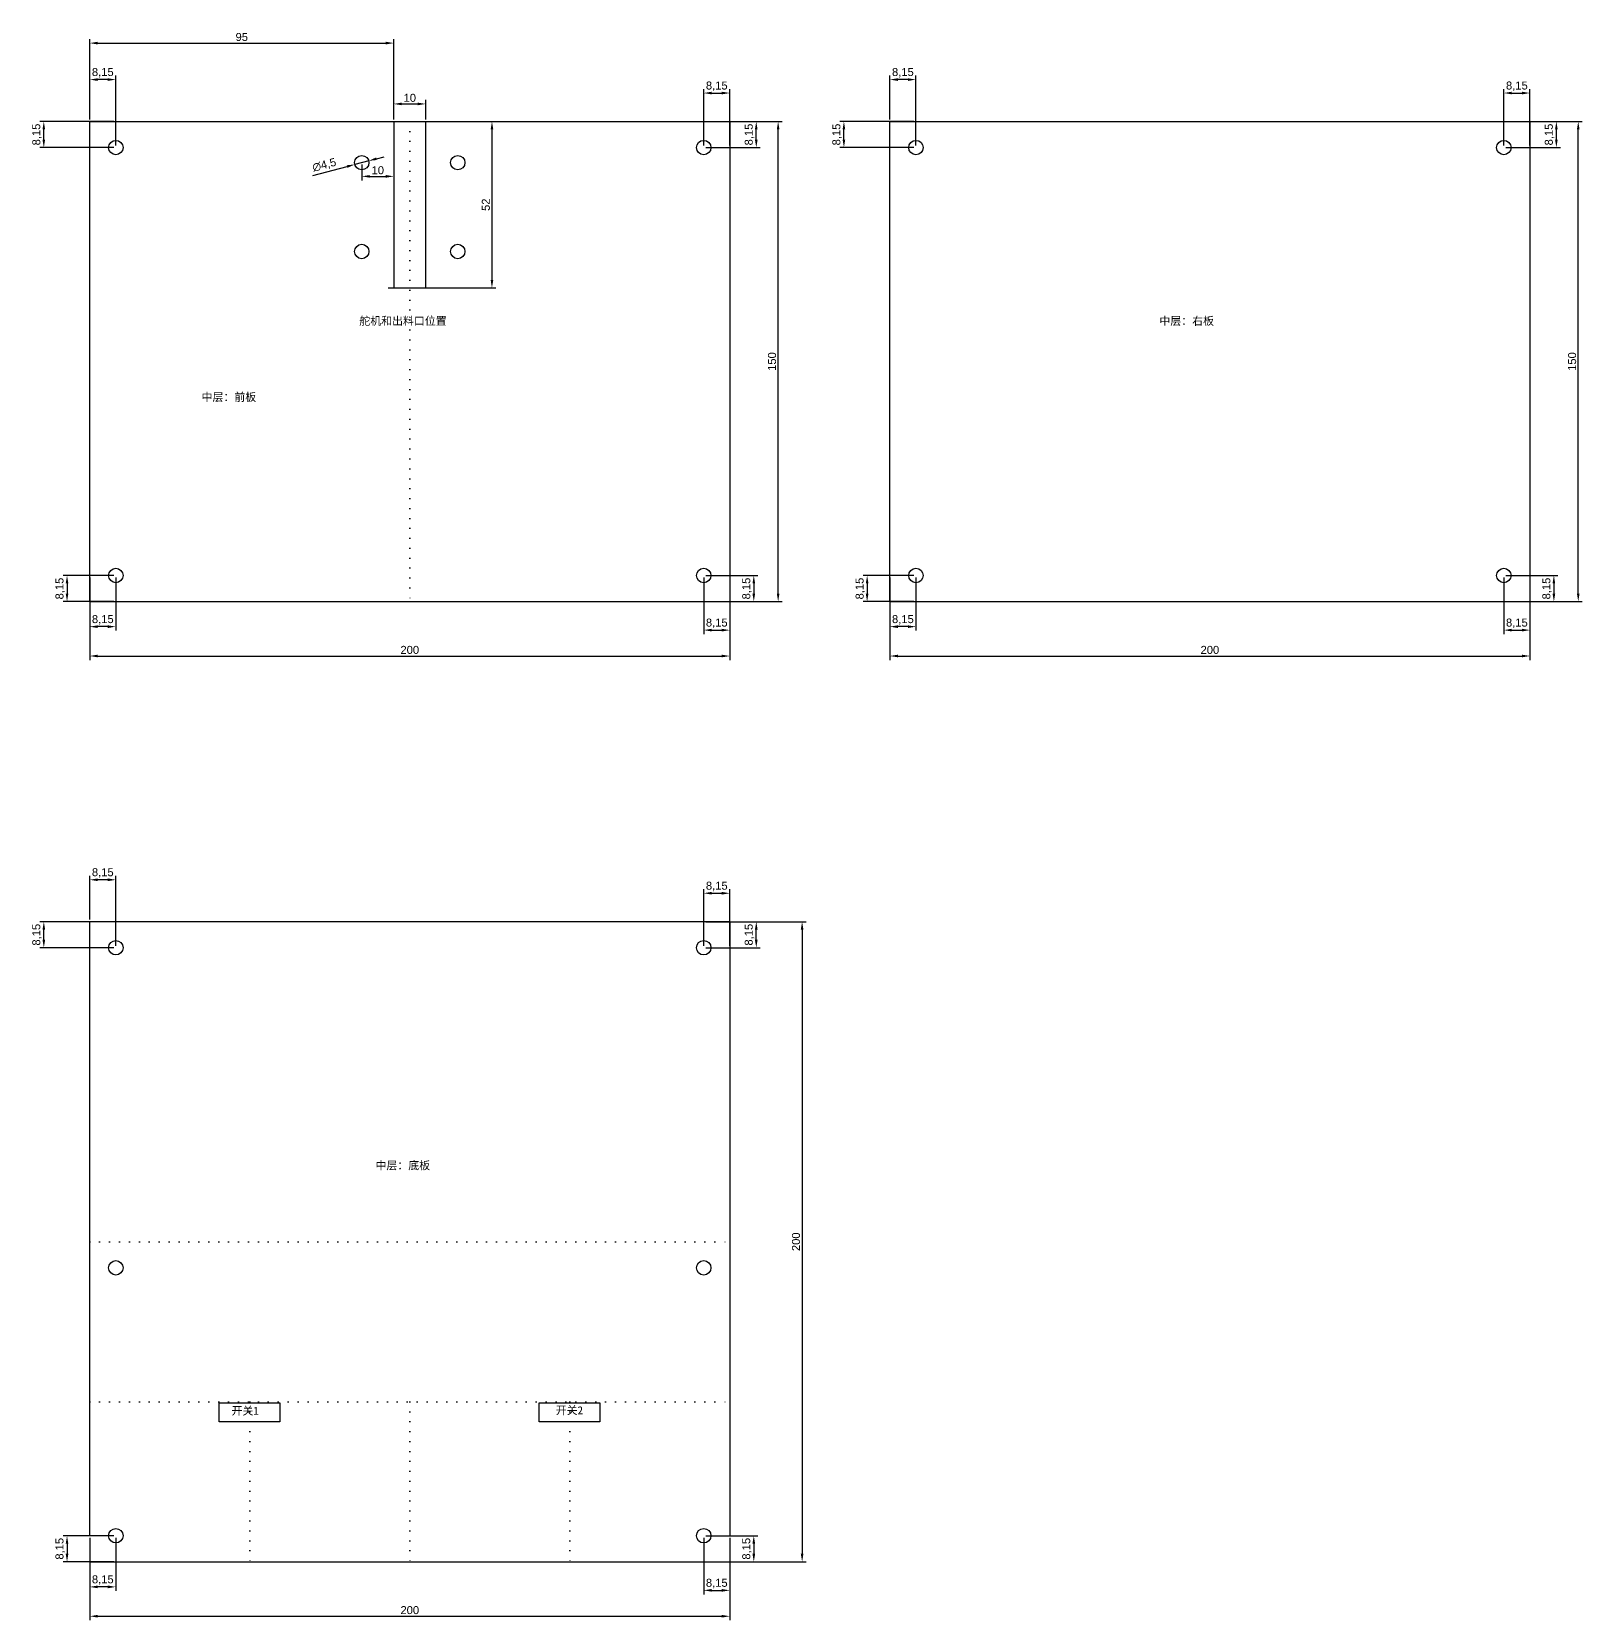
# Model space of a CAD drawing. Header units: millimetres. Extents: x 2838 to 7053, y 1147 to 1958.
# Drawn here: x 5053.5 to 5537.9, y 1147.1 to 1643.4 of the extents above; entities that cross this region are included whole.
import ezdxf

# ---------------------------------------------------------------- set-up
doc = ezdxf.new("R2010")
doc.units = ezdxf.units.MM
doc.header["$LTSCALE"] = 0.1
doc.linetypes.add('ACAD_ISO07W100', pattern=[3, 0, -3])
doc.styles.get("Standard").update_dxf_attribs({"font": 'arial.ttf'})
doc.dimstyles.new('ISO-25', dxfattribs={"dimtxt": 2.5, "dimasz": 2.5, "dimexe": 1.25, "dimexo": 0.625, "dimtad": 1, "dimtxsty": 'Standard', "dimcen": 2.5, "dimadec": 0, "dimazin": 0, "dimtfac": 1, "dimtmove": 0, "dimatfit": 3, "dimfxl": 0, "dimarcsym": 0})

# ---------------------------------------------------------------- blocks, each defined once
blk = doc.blocks.new('*D1502')
at = {"color": 0, "lineweight": -2, "transparency": 16777216}
for p, q in [((5071.6, 1615.95), (5071.6, 1629.66)), ((5077.24, 1628.41), (5074.1, 1628.41)), ((5079.74, 1607.8), (5079.74, 1629.66))]:
    blk.add_line(p, q, dxfattribs=at)
at = {"color": 0, "transparency": 16777216}
for points in [[(5074.1, 1628.83), (5074.1, 1627.99), (5071.6, 1628.41)], [(5077.24, 1628.83), (5077.24, 1627.99), (5079.74, 1628.41)]]:
    blk.add_solid(points, dxfattribs=at)
at = {"layer": 'Defpoints', "color": 0, "transparency": 16777216}
for p in [(5071.6, 1628.41), (5071.6, 1615.32), (5079.74, 1607.18)]:
    blk.add_point(p, dxfattribs=at)
at = {"color": 0, "transparency": 16777216, "insert": (5075.67, 1630.54), "char_height": 2.5, "attachment_point": 5}
blk.add_mtext('8,15', dxfattribs=at)
blk = doc.blocks.new('*D1503')
at = {"color": 0, "lineweight": -2, "transparency": 16777216}
for p, q in [((5079.12, 1615.32), (5056, 1615.32)), ((5057.25, 1609.68), (5057.25, 1612.82)), ((5079.12, 1607.18), (5056, 1607.18))]:
    blk.add_line(p, q, dxfattribs=at)
at = {"color": 0, "transparency": 16777216}
for points in [[(5056.83, 1612.82), (5057.66, 1612.82), (5057.25, 1615.32)], [(5056.83, 1609.68), (5057.66, 1609.68), (5057.25, 1607.18)]]:
    blk.add_solid(points, dxfattribs=at)
at = {"layer": 'Defpoints', "color": 0, "transparency": 16777216}
for p in [(5057.25, 1615.32), (5079.74, 1615.32), (5079.74, 1607.18)]:
    blk.add_point(p, dxfattribs=at)
at = {"color": 0, "transparency": 16777216, "insert": (5055.12, 1611.25), "char_height": 2.5, "attachment_point": 5, "rotation": 90}
blk.add_mtext('8,15', dxfattribs=at)
blk = doc.blocks.new('*D1504')
at = {"color": 0, "lineweight": -2, "ltscale": 10, "transparency": 16777216}
for p, q in [((5071.6, 1464.7), (5071.6, 1447.07)), ((5271.6, 1464.7), (5271.6, 1447.07)), ((5074.1, 1448.32), (5269.1, 1448.32))]:
    blk.add_line(p, q, dxfattribs=at)
at = {"color": 0, "ltscale": 10, "transparency": 16777216}
for points in [[(5074.1, 1448.74), (5074.1, 1447.91), (5071.6, 1448.32)], [(5269.1, 1448.74), (5269.1, 1447.91), (5271.6, 1448.32)]]:
    blk.add_solid(points, dxfattribs=at)
at = {"layer": 'Defpoints', "color": 0, "ltscale": 10, "transparency": 16777216}
for p in [(5071.6, 1465.32), (5271.6, 1465.32), (5271.6, 1448.32)]:
    blk.add_point(p, dxfattribs=at)
at = {"color": 0, "ltscale": 10, "transparency": 16777216, "insert": (5171.6, 1450.22), "char_height": 2.5, "attachment_point": 5}
blk.add_mtext('200', dxfattribs=at)
blk = doc.blocks.new('*D1505')
at = {"color": 0, "lineweight": -2, "ltscale": 10, "transparency": 16777216}
for p, q in [((5272.22, 1615.32), (5287.95, 1615.32)), ((5286.7, 1467.82), (5286.7, 1612.82)), ((5272.22, 1465.32), (5287.95, 1465.32))]:
    blk.add_line(p, q, dxfattribs=at)
at = {"color": 0, "ltscale": 10, "transparency": 16777216}
for points in [[(5286.28, 1612.82), (5287.11, 1612.82), (5286.7, 1615.32)], [(5286.28, 1467.82), (5287.11, 1467.82), (5286.7, 1465.32)]]:
    blk.add_solid(points, dxfattribs=at)
at = {"layer": 'Defpoints', "color": 0, "ltscale": 10, "transparency": 16777216}
for p in [(5271.6, 1615.32), (5286.7, 1615.32), (5271.6, 1465.32)]:
    blk.add_point(p, dxfattribs=at)
at = {"color": 0, "ltscale": 10, "transparency": 16777216, "insert": (5284.79, 1540.32), "char_height": 2.5, "attachment_point": 5, "rotation": 90}
blk.add_mtext('150', dxfattribs=at)
blk = doc.blocks.new('*D1506')
at = {"color": 0, "lineweight": -2, "ltscale": 10, "transparency": 16777216}
for p, q in [((5158.77, 1603.04), (5154.42, 1601.89)), ((5161.19, 1603.68), (5163.61, 1604.32)), ((5141.33, 1598.42), (5152.01, 1601.25))]:
    blk.add_line(p, q, dxfattribs=at)
at = {"color": 0, "ltscale": 10, "transparency": 16777216}
for points in [[(5161.08, 1604.08), (5161.3, 1603.28), (5158.77, 1603.04)], [(5151.9, 1601.65), (5152.11, 1600.84), (5154.42, 1601.89)]]:
    blk.add_solid(points, dxfattribs=at)
at = {"layer": 'Defpoints', "color": 0, "ltscale": 10, "transparency": 16777216}
for p in [(5158.77, 1603.04), (5154.42, 1601.89)]:
    blk.add_point(p, dxfattribs=at)
at = {"color": 0, "ltscale": 10, "transparency": 16777216, "insert": (5144.91, 1601.61), "char_height": 2.5, "attachment_point": 5, "rotation": 14.8371}
blk.add_mtext('∅4,5', dxfattribs=at)
blk = doc.blocks.new('*D1507')
at = {"color": 0, "lineweight": -2, "ltscale": 10, "transparency": 16777216}
for p, q in [((5263.44, 1607.8), (5263.44, 1625.46)), ((5265.94, 1624.21), (5269.1, 1624.21)), ((5271.6, 1607.8), (5271.6, 1625.46))]:
    blk.add_line(p, q, dxfattribs=at)
at = {"color": 0, "ltscale": 10, "transparency": 16777216}
for points in [[(5265.94, 1624.62), (5265.94, 1623.79), (5263.44, 1624.21)], [(5269.1, 1624.62), (5269.1, 1623.79), (5271.6, 1624.21)]]:
    blk.add_solid(points, dxfattribs=at)
at = {"layer": 'Defpoints', "color": 0, "ltscale": 10, "transparency": 16777216}
for p in [(5271.6, 1624.21), (5263.44, 1607.18), (5271.6, 1607.18)]:
    blk.add_point(p, dxfattribs=at)
at = {"color": 0, "ltscale": 10, "transparency": 16777216, "insert": (5267.52, 1626.33), "char_height": 2.5, "attachment_point": 5}
blk.add_mtext('8,15', dxfattribs=at)
blk = doc.blocks.new('*D1508')
at = {"color": 0, "lineweight": -2, "ltscale": 10, "transparency": 16777216}
for p, q in [((5264.07, 1615.32), (5281.11, 1615.32)), ((5279.86, 1609.68), (5279.86, 1612.82)), ((5264.07, 1607.18), (5281.11, 1607.18))]:
    blk.add_line(p, q, dxfattribs=at)
at = {"color": 0, "ltscale": 10, "transparency": 16777216}
for points in [[(5279.44, 1612.82), (5280.28, 1612.82), (5279.86, 1615.32)], [(5279.44, 1609.68), (5280.28, 1609.68), (5279.86, 1607.18)]]:
    blk.add_solid(points, dxfattribs=at)
at = {"layer": 'Defpoints', "color": 0, "ltscale": 10, "transparency": 16777216}
for p in [(5263.44, 1615.32), (5279.86, 1615.32), (5263.44, 1607.18)]:
    blk.add_point(p, dxfattribs=at)
at = {"color": 0, "ltscale": 10, "transparency": 16777216, "insert": (5277.73, 1611.25), "char_height": 2.5, "attachment_point": 5, "rotation": 90}
blk.add_mtext('8,15', dxfattribs=at)
blk = doc.blocks.new('*D1509')
at = {"color": 0, "lineweight": -2, "ltscale": 10, "transparency": 16777216}
for p, q in [((5071.6, 1472.85), (5071.6, 1456.24)), ((5079.74, 1472.85), (5079.74, 1456.24)), ((5077.24, 1457.49), (5074.1, 1457.49))]:
    blk.add_line(p, q, dxfattribs=at)
at = {"color": 0, "ltscale": 10, "transparency": 16777216}
for points in [[(5074.1, 1457.91), (5074.1, 1457.07), (5071.6, 1457.49)], [(5077.24, 1457.91), (5077.24, 1457.07), (5079.74, 1457.49)]]:
    blk.add_solid(points, dxfattribs=at)
at = {"layer": 'Defpoints', "color": 0, "ltscale": 10, "transparency": 16777216}
for p in [(5071.6, 1473.48), (5079.74, 1473.48), (5071.6, 1457.49)]:
    blk.add_point(p, dxfattribs=at)
at = {"color": 0, "ltscale": 10, "transparency": 16777216, "insert": (5075.67, 1459.62), "char_height": 2.5, "attachment_point": 5}
blk.add_mtext('8,15', dxfattribs=at)
blk = doc.blocks.new('*D1510')
at = {"color": 0, "lineweight": -2, "ltscale": 10, "transparency": 16777216}
for p, q in [((5079.12, 1473.48), (5063.25, 1473.48)), ((5064.5, 1470.98), (5064.5, 1467.82)), ((5079.12, 1465.32), (5063.25, 1465.32))]:
    blk.add_line(p, q, dxfattribs=at)
at = {"color": 0, "ltscale": 10, "transparency": 16777216}
for points in [[(5064.08, 1470.98), (5064.91, 1470.98), (5064.5, 1473.48)], [(5064.08, 1467.82), (5064.91, 1467.82), (5064.5, 1465.32)]]:
    blk.add_solid(points, dxfattribs=at)
at = {"layer": 'Defpoints', "color": 0, "ltscale": 10, "transparency": 16777216}
for p in [(5079.74, 1473.48), (5064.5, 1465.32), (5079.74, 1465.32)]:
    blk.add_point(p, dxfattribs=at)
at = {"color": 0, "ltscale": 10, "transparency": 16777216, "insert": (5062.37, 1469.4), "char_height": 2.5, "attachment_point": 5, "rotation": 90}
blk.add_mtext('8,15', dxfattribs=at)
blk = doc.blocks.new('*D1511')
at = {"color": 0, "lineweight": -2, "ltscale": 10, "transparency": 16777216}
for p, q in [((5264.07, 1473.48), (5280.34, 1473.48)), ((5279.09, 1470.98), (5279.09, 1467.82)), ((5264.07, 1465.32), (5280.34, 1465.32))]:
    blk.add_line(p, q, dxfattribs=at)
at = {"color": 0, "ltscale": 10, "transparency": 16777216}
for points in [[(5278.67, 1470.98), (5279.5, 1470.98), (5279.09, 1473.48)], [(5278.67, 1467.82), (5279.5, 1467.82), (5279.09, 1465.32)]]:
    blk.add_solid(points, dxfattribs=at)
at = {"layer": 'Defpoints', "color": 0, "ltscale": 10, "transparency": 16777216}
for p in [(5263.44, 1473.48), (5263.44, 1465.32), (5279.09, 1465.32)]:
    blk.add_point(p, dxfattribs=at)
at = {"color": 0, "ltscale": 10, "transparency": 16777216, "insert": (5276.96, 1469.4), "char_height": 2.5, "attachment_point": 5, "rotation": 90}
blk.add_mtext('8,15', dxfattribs=at)
blk = doc.blocks.new('*D1512')
at = {"color": 0, "lineweight": -2, "ltscale": 10, "transparency": 16777216}
for p, q in [((5263.44, 1472.85), (5263.44, 1455.16)), ((5271.6, 1472.85), (5271.6, 1455.16)), ((5265.94, 1456.41), (5269.1, 1456.41))]:
    blk.add_line(p, q, dxfattribs=at)
at = {"color": 0, "ltscale": 10, "transparency": 16777216}
for points in [[(5265.94, 1456.83), (5265.94, 1455.99), (5263.44, 1456.41)], [(5269.1, 1456.83), (5269.1, 1455.99), (5271.6, 1456.41)]]:
    blk.add_solid(points, dxfattribs=at)
at = {"layer": 'Defpoints', "color": 0, "ltscale": 10, "transparency": 16777216}
for p in [(5263.44, 1473.48), (5271.6, 1473.48), (5271.6, 1456.41)]:
    blk.add_point(p, dxfattribs=at)
at = {"color": 0, "ltscale": 10, "transparency": 16777216, "insert": (5267.52, 1458.54), "char_height": 2.5, "attachment_point": 5}
blk.add_mtext('8,15', dxfattribs=at)
blk = doc.blocks.new('*D1472')
at = {"color": 0, "lineweight": -2, "ltscale": 10, "transparency": 16777216}
for p, q in [((5164.86, 1615.32), (5198.52, 1615.32)), ((5197.27, 1612.82), (5197.27, 1565.82)), ((5164.86, 1563.32), (5198.52, 1563.32))]:
    blk.add_line(p, q, dxfattribs=at)
at = {"color": 0, "ltscale": 10, "transparency": 16777216}
for points in [[(5196.86, 1612.82), (5197.69, 1612.82), (5197.27, 1615.32)], [(5196.86, 1565.82), (5197.69, 1565.82), (5197.27, 1563.32)]]:
    blk.add_solid(points, dxfattribs=at)
at = {"layer": 'Defpoints', "color": 0, "ltscale": 10, "transparency": 16777216}
for p in [(5164.24, 1615.32), (5164.24, 1563.32), (5197.27, 1563.32)]:
    blk.add_point(p, dxfattribs=at)
at = {"color": 0, "ltscale": 10, "transparency": 16777216, "insert": (5195.37, 1589.32), "char_height": 2.5, "attachment_point": 5, "rotation": 90}
blk.add_mtext('52', dxfattribs=at)
blk = doc.blocks.new('*D1473')
at = {"color": 0, "lineweight": -2, "ltscale": 10, "transparency": 16777216}
for p, q in [((5156.6, 1601.84), (5156.6, 1596.93)), ((5159.1, 1598.18), (5164.1, 1598.18)), ((5166.6, 1601.84), (5166.6, 1596.93))]:
    blk.add_line(p, q, dxfattribs=at)
at = {"color": 0, "ltscale": 10, "transparency": 16777216}
for points in [[(5159.1, 1598.6), (5159.1, 1597.76), (5156.6, 1598.18)], [(5164.1, 1598.6), (5164.1, 1597.76), (5166.6, 1598.18)]]:
    blk.add_solid(points, dxfattribs=at)
at = {"layer": 'Defpoints', "color": 0, "ltscale": 10, "transparency": 16777216}
for p in [(5156.6, 1602.46), (5166.6, 1602.46), (5166.6, 1598.18)]:
    blk.add_point(p, dxfattribs=at)
at = {"color": 0, "ltscale": 10, "transparency": 16777216, "insert": (5161.6, 1600.08), "char_height": 2.5, "attachment_point": 5}
blk.add_mtext('10', dxfattribs=at)
blk = doc.blocks.new('*D1513')
at = {"color": 0, "lineweight": -2, "ltscale": 10, "transparency": 16777216}
for p, q in [((5166.6, 1615.95), (5166.6, 1622.05)), ((5169.1, 1620.8), (5174.1, 1620.8)), ((5176.6, 1615.95), (5176.6, 1622.05))]:
    blk.add_line(p, q, dxfattribs=at)
at = {"color": 0, "ltscale": 10, "transparency": 16777216}
for points in [[(5169.1, 1621.22), (5169.1, 1620.39), (5166.6, 1620.8)], [(5174.1, 1621.22), (5174.1, 1620.39), (5176.6, 1620.8)]]:
    blk.add_solid(points, dxfattribs=at)
at = {"layer": 'Defpoints', "color": 0, "ltscale": 10, "transparency": 16777216}
for p in [(5176.6, 1620.8), (5166.6, 1615.32), (5176.6, 1615.32)]:
    blk.add_point(p, dxfattribs=at)
at = {"color": 0, "ltscale": 10, "transparency": 16777216, "insert": (5171.6, 1622.7), "char_height": 2.5, "attachment_point": 5}
blk.add_mtext('10', dxfattribs=at)
blk = doc.blocks.new('*D1514')
at = {"color": 0, "lineweight": -2, "ltscale": 10, "transparency": 16777216}
for p, q in [((5071.6, 1615.95), (5071.6, 1641.06)), ((5074.1, 1639.81), (5164.1, 1639.81)), ((5166.6, 1615.95), (5166.6, 1641.06))]:
    blk.add_line(p, q, dxfattribs=at)
at = {"color": 0, "ltscale": 10, "transparency": 16777216}
for points in [[(5074.1, 1640.23), (5074.1, 1639.39), (5071.6, 1639.81)], [(5164.1, 1640.23), (5164.1, 1639.39), (5166.6, 1639.81)]]:
    blk.add_solid(points, dxfattribs=at)
at = {"layer": 'Defpoints', "color": 0, "ltscale": 10, "transparency": 16777216}
for p in [(5166.6, 1639.81), (5071.6, 1615.32), (5166.6, 1615.32)]:
    blk.add_point(p, dxfattribs=at)
at = {"color": 0, "ltscale": 10, "transparency": 16777216, "insert": (5119.1, 1641.71), "char_height": 2.5, "attachment_point": 5}
blk.add_mtext('95', dxfattribs=at)
blk = doc.blocks.new('*D1515')
at = {"color": 0, "lineweight": -2, "transparency": 16777216}
for p, q in [((5071.6, 1365.95), (5071.6, 1379.66)), ((5079.74, 1357.8), (5079.74, 1379.66)), ((5077.24, 1378.41), (5074.1, 1378.41))]:
    blk.add_line(p, q, dxfattribs=at)
at = {"color": 0, "transparency": 16777216}
for points in [[(5074.1, 1378.83), (5074.1, 1377.99), (5071.6, 1378.41)], [(5077.24, 1378.83), (5077.24, 1377.99), (5079.74, 1378.41)]]:
    blk.add_solid(points, dxfattribs=at)
at = {"layer": 'Defpoints', "color": 0, "transparency": 16777216}
for p in [(5071.6, 1378.41), (5071.6, 1365.32), (5079.74, 1357.18)]:
    blk.add_point(p, dxfattribs=at)
at = {"color": 0, "transparency": 16777216, "insert": (5075.67, 1380.54), "char_height": 2.5, "attachment_point": 5}
blk.add_mtext('8,15', dxfattribs=at)
blk = doc.blocks.new('*D1516')
at = {"color": 0, "lineweight": -2, "transparency": 16777216}
for p, q in [((5079.12, 1365.32), (5056, 1365.32)), ((5057.25, 1359.68), (5057.25, 1362.82)), ((5079.12, 1357.18), (5056, 1357.18))]:
    blk.add_line(p, q, dxfattribs=at)
at = {"color": 0, "transparency": 16777216}
for points in [[(5056.83, 1362.82), (5057.66, 1362.82), (5057.25, 1365.32)], [(5056.83, 1359.68), (5057.66, 1359.68), (5057.25, 1357.18)]]:
    blk.add_solid(points, dxfattribs=at)
at = {"layer": 'Defpoints', "color": 0, "transparency": 16777216}
for p in [(5057.25, 1365.32), (5079.74, 1365.32), (5079.74, 1357.18)]:
    blk.add_point(p, dxfattribs=at)
at = {"color": 0, "transparency": 16777216, "insert": (5055.12, 1361.25), "char_height": 2.5, "attachment_point": 5, "rotation": 90}
blk.add_mtext('8,15', dxfattribs=at)
blk = doc.blocks.new('*D1474')
at = {"color": 0, "lineweight": -2, "ltscale": 10, "transparency": 16777216}
for p, q in [((5263.44, 1357.8), (5263.44, 1375.46)), ((5271.6, 1357.8), (5271.6, 1375.46)), ((5265.94, 1374.21), (5269.1, 1374.21))]:
    blk.add_line(p, q, dxfattribs=at)
at = {"color": 0, "ltscale": 10, "transparency": 16777216}
for points in [[(5265.94, 1374.62), (5265.94, 1373.79), (5263.44, 1374.21)], [(5269.1, 1374.62), (5269.1, 1373.79), (5271.6, 1374.21)]]:
    blk.add_solid(points, dxfattribs=at)
at = {"layer": 'Defpoints', "color": 0, "ltscale": 10, "transparency": 16777216}
for p in [(5271.6, 1374.21), (5263.44, 1357.18), (5271.6, 1357.18)]:
    blk.add_point(p, dxfattribs=at)
at = {"color": 0, "ltscale": 10, "transparency": 16777216, "insert": (5267.52, 1376.33), "char_height": 2.5, "attachment_point": 5}
blk.add_mtext('8,15', dxfattribs=at)
blk = doc.blocks.new('*D1475')
at = {"color": 0, "lineweight": -2, "ltscale": 10, "transparency": 16777216}
for p, q in [((5264.07, 1365.32), (5281.11, 1365.32)), ((5279.86, 1359.68), (5279.86, 1362.82)), ((5264.07, 1357.18), (5281.11, 1357.18))]:
    blk.add_line(p, q, dxfattribs=at)
at = {"color": 0, "ltscale": 10, "transparency": 16777216}
for points in [[(5279.44, 1362.82), (5280.28, 1362.82), (5279.86, 1365.32)], [(5279.44, 1359.68), (5280.28, 1359.68), (5279.86, 1357.18)]]:
    blk.add_solid(points, dxfattribs=at)
at = {"layer": 'Defpoints', "color": 0, "ltscale": 10, "transparency": 16777216}
for p in [(5263.44, 1365.32), (5279.86, 1365.32), (5263.44, 1357.18)]:
    blk.add_point(p, dxfattribs=at)
at = {"color": 0, "ltscale": 10, "transparency": 16777216, "insert": (5277.73, 1361.25), "char_height": 2.5, "attachment_point": 5, "rotation": 90}
blk.add_mtext('8,15', dxfattribs=at)
blk = doc.blocks.new('*D1476')
at = {"color": 0, "lineweight": -2, "transparency": 16777216}
for p, q in [((5321.6, 1615.95), (5321.6, 1629.66)), ((5327.24, 1628.41), (5324.1, 1628.41)), ((5329.74, 1607.8), (5329.74, 1629.66))]:
    blk.add_line(p, q, dxfattribs=at)
at = {"color": 0, "transparency": 16777216}
for points in [[(5324.1, 1628.83), (5324.1, 1627.99), (5321.6, 1628.41)], [(5327.24, 1628.83), (5327.24, 1627.99), (5329.74, 1628.41)]]:
    blk.add_solid(points, dxfattribs=at)
at = {"layer": 'Defpoints', "color": 0, "transparency": 16777216}
for p in [(5321.6, 1628.41), (5321.6, 1615.32), (5329.74, 1607.18)]:
    blk.add_point(p, dxfattribs=at)
at = {"color": 0, "transparency": 16777216, "insert": (5325.67, 1630.54), "char_height": 2.5, "attachment_point": 5}
blk.add_mtext('8,15', dxfattribs=at)
blk = doc.blocks.new('*D1477')
at = {"color": 0, "lineweight": -2, "transparency": 16777216}
for p, q in [((5329.12, 1615.32), (5306, 1615.32)), ((5307.25, 1609.68), (5307.25, 1612.82)), ((5329.12, 1607.18), (5306, 1607.18))]:
    blk.add_line(p, q, dxfattribs=at)
at = {"color": 0, "transparency": 16777216}
for points in [[(5306.83, 1612.82), (5307.66, 1612.82), (5307.25, 1615.32)], [(5306.83, 1609.68), (5307.66, 1609.68), (5307.25, 1607.18)]]:
    blk.add_solid(points, dxfattribs=at)
at = {"layer": 'Defpoints', "color": 0, "transparency": 16777216}
for p in [(5307.25, 1615.32), (5329.74, 1615.32), (5329.74, 1607.18)]:
    blk.add_point(p, dxfattribs=at)
at = {"color": 0, "transparency": 16777216, "insert": (5305.12, 1611.25), "char_height": 2.5, "attachment_point": 5, "rotation": 90}
blk.add_mtext('8,15', dxfattribs=at)
blk = doc.blocks.new('*D1478')
at = {"color": 0, "lineweight": -2, "ltscale": 10, "transparency": 16777216}
for p, q in [((5321.6, 1464.7), (5321.6, 1447.07)), ((5521.6, 1464.7), (5521.6, 1447.07)), ((5324.1, 1448.32), (5519.1, 1448.32))]:
    blk.add_line(p, q, dxfattribs=at)
at = {"color": 0, "ltscale": 10, "transparency": 16777216}
for points in [[(5324.1, 1448.74), (5324.1, 1447.91), (5321.6, 1448.32)], [(5519.1, 1448.74), (5519.1, 1447.91), (5521.6, 1448.32)]]:
    blk.add_solid(points, dxfattribs=at)
at = {"layer": 'Defpoints', "color": 0, "ltscale": 10, "transparency": 16777216}
for p in [(5321.6, 1465.32), (5521.6, 1465.32), (5521.6, 1448.32)]:
    blk.add_point(p, dxfattribs=at)
at = {"color": 0, "ltscale": 10, "transparency": 16777216, "insert": (5421.6, 1450.22), "char_height": 2.5, "attachment_point": 5}
blk.add_mtext('200', dxfattribs=at)
blk = doc.blocks.new('*D1479')
at = {"color": 0, "lineweight": -2, "ltscale": 10, "transparency": 16777216}
for p, q in [((5522.22, 1615.32), (5537.95, 1615.32)), ((5536.7, 1467.82), (5536.7, 1612.82)), ((5522.22, 1465.32), (5537.95, 1465.32))]:
    blk.add_line(p, q, dxfattribs=at)
at = {"color": 0, "ltscale": 10, "transparency": 16777216}
for points in [[(5536.28, 1612.82), (5537.11, 1612.82), (5536.7, 1615.32)], [(5536.28, 1467.82), (5537.11, 1467.82), (5536.7, 1465.32)]]:
    blk.add_solid(points, dxfattribs=at)
at = {"layer": 'Defpoints', "color": 0, "ltscale": 10, "transparency": 16777216}
for p in [(5521.6, 1615.32), (5536.7, 1615.32), (5521.6, 1465.32)]:
    blk.add_point(p, dxfattribs=at)
at = {"color": 0, "ltscale": 10, "transparency": 16777216, "insert": (5534.79, 1540.32), "char_height": 2.5, "attachment_point": 5, "rotation": 90}
blk.add_mtext('150', dxfattribs=at)
blk = doc.blocks.new('*D1480')
at = {"color": 0, "lineweight": -2, "ltscale": 10, "transparency": 16777216}
for p, q in [((5513.44, 1607.8), (5513.44, 1625.46)), ((5515.94, 1624.21), (5519.1, 1624.21)), ((5521.6, 1607.8), (5521.6, 1625.46))]:
    blk.add_line(p, q, dxfattribs=at)
at = {"color": 0, "ltscale": 10, "transparency": 16777216}
for points in [[(5515.94, 1624.62), (5515.94, 1623.79), (5513.44, 1624.21)], [(5519.1, 1624.62), (5519.1, 1623.79), (5521.6, 1624.21)]]:
    blk.add_solid(points, dxfattribs=at)
at = {"layer": 'Defpoints', "color": 0, "ltscale": 10, "transparency": 16777216}
for p in [(5521.6, 1624.21), (5513.44, 1607.18), (5521.6, 1607.18)]:
    blk.add_point(p, dxfattribs=at)
at = {"color": 0, "ltscale": 10, "transparency": 16777216, "insert": (5517.52, 1626.33), "char_height": 2.5, "attachment_point": 5}
blk.add_mtext('8,15', dxfattribs=at)
blk = doc.blocks.new('*D1481')
at = {"color": 0, "lineweight": -2, "ltscale": 10, "transparency": 16777216}
for p, q in [((5514.07, 1615.32), (5531.11, 1615.32)), ((5529.86, 1609.68), (5529.86, 1612.82)), ((5514.07, 1607.18), (5531.11, 1607.18))]:
    blk.add_line(p, q, dxfattribs=at)
at = {"color": 0, "ltscale": 10, "transparency": 16777216}
for points in [[(5529.44, 1612.82), (5530.28, 1612.82), (5529.86, 1615.32)], [(5529.44, 1609.68), (5530.28, 1609.68), (5529.86, 1607.18)]]:
    blk.add_solid(points, dxfattribs=at)
at = {"layer": 'Defpoints', "color": 0, "ltscale": 10, "transparency": 16777216}
for p in [(5513.44, 1615.32), (5529.86, 1615.32), (5513.44, 1607.18)]:
    blk.add_point(p, dxfattribs=at)
at = {"color": 0, "ltscale": 10, "transparency": 16777216, "insert": (5527.73, 1611.25), "char_height": 2.5, "attachment_point": 5, "rotation": 90}
blk.add_mtext('8,15', dxfattribs=at)
blk = doc.blocks.new('*D1482')
at = {"color": 0, "lineweight": -2, "ltscale": 10, "transparency": 16777216}
for p, q in [((5321.6, 1472.85), (5321.6, 1456.24)), ((5329.74, 1472.85), (5329.74, 1456.24)), ((5327.24, 1457.49), (5324.1, 1457.49))]:
    blk.add_line(p, q, dxfattribs=at)
at = {"color": 0, "ltscale": 10, "transparency": 16777216}
for points in [[(5324.1, 1457.91), (5324.1, 1457.07), (5321.6, 1457.49)], [(5327.24, 1457.91), (5327.24, 1457.07), (5329.74, 1457.49)]]:
    blk.add_solid(points, dxfattribs=at)
at = {"layer": 'Defpoints', "color": 0, "ltscale": 10, "transparency": 16777216}
for p in [(5321.6, 1473.48), (5329.74, 1473.48), (5321.6, 1457.49)]:
    blk.add_point(p, dxfattribs=at)
at = {"color": 0, "ltscale": 10, "transparency": 16777216, "insert": (5325.67, 1459.62), "char_height": 2.5, "attachment_point": 5}
blk.add_mtext('8,15', dxfattribs=at)
blk = doc.blocks.new('*D1483')
at = {"color": 0, "lineweight": -2, "ltscale": 10, "transparency": 16777216}
for p, q in [((5329.12, 1473.48), (5313.25, 1473.48)), ((5314.5, 1470.98), (5314.5, 1467.82)), ((5329.12, 1465.32), (5313.25, 1465.32))]:
    blk.add_line(p, q, dxfattribs=at)
at = {"color": 0, "ltscale": 10, "transparency": 16777216}
for points in [[(5314.08, 1470.98), (5314.91, 1470.98), (5314.5, 1473.48)], [(5314.08, 1467.82), (5314.91, 1467.82), (5314.5, 1465.32)]]:
    blk.add_solid(points, dxfattribs=at)
at = {"layer": 'Defpoints', "color": 0, "ltscale": 10, "transparency": 16777216}
for p in [(5329.74, 1473.48), (5314.5, 1465.32), (5329.74, 1465.32)]:
    blk.add_point(p, dxfattribs=at)
at = {"color": 0, "ltscale": 10, "transparency": 16777216, "insert": (5312.37, 1469.4), "char_height": 2.5, "attachment_point": 5, "rotation": 90}
blk.add_mtext('8,15', dxfattribs=at)
blk = doc.blocks.new('*D1484')
at = {"color": 0, "lineweight": -2, "ltscale": 10, "transparency": 16777216}
for p, q in [((5514.07, 1473.48), (5530.34, 1473.48)), ((5529.09, 1470.98), (5529.09, 1467.82)), ((5514.07, 1465.32), (5530.34, 1465.32))]:
    blk.add_line(p, q, dxfattribs=at)
at = {"color": 0, "ltscale": 10, "transparency": 16777216}
for points in [[(5528.67, 1470.98), (5529.5, 1470.98), (5529.09, 1473.48)], [(5528.67, 1467.82), (5529.5, 1467.82), (5529.09, 1465.32)]]:
    blk.add_solid(points, dxfattribs=at)
at = {"layer": 'Defpoints', "color": 0, "ltscale": 10, "transparency": 16777216}
for p in [(5513.44, 1473.48), (5513.44, 1465.32), (5529.09, 1465.32)]:
    blk.add_point(p, dxfattribs=at)
at = {"color": 0, "ltscale": 10, "transparency": 16777216, "insert": (5526.96, 1469.4), "char_height": 2.5, "attachment_point": 5, "rotation": 90}
blk.add_mtext('8,15', dxfattribs=at)
blk = doc.blocks.new('*D1485')
at = {"color": 0, "lineweight": -2, "ltscale": 10, "transparency": 16777216}
for p, q in [((5513.44, 1472.85), (5513.44, 1455.16)), ((5521.6, 1472.85), (5521.6, 1455.16)), ((5515.94, 1456.41), (5519.1, 1456.41))]:
    blk.add_line(p, q, dxfattribs=at)
at = {"color": 0, "ltscale": 10, "transparency": 16777216}
for points in [[(5515.94, 1456.83), (5515.94, 1455.99), (5513.44, 1456.41)], [(5519.1, 1456.83), (5519.1, 1455.99), (5521.6, 1456.41)]]:
    blk.add_solid(points, dxfattribs=at)
at = {"layer": 'Defpoints', "color": 0, "ltscale": 10, "transparency": 16777216}
for p in [(5513.44, 1473.48), (5521.6, 1473.48), (5521.6, 1456.41)]:
    blk.add_point(p, dxfattribs=at)
at = {"color": 0, "ltscale": 10, "transparency": 16777216, "insert": (5517.52, 1458.54), "char_height": 2.5, "attachment_point": 5}
blk.add_mtext('8,15', dxfattribs=at)
blk = doc.blocks.new('*D1525')
at = {"color": 0, "lineweight": -2, "ltscale": 10, "transparency": 16777216}
for p, q in [((5071.6, 1164.7), (5071.6, 1147.07)), ((5271.6, 1164.7), (5271.6, 1147.07)), ((5074.1, 1148.32), (5269.1, 1148.32))]:
    blk.add_line(p, q, dxfattribs=at)
at = {"color": 0, "ltscale": 10, "transparency": 16777216}
for points in [[(5074.1, 1148.74), (5074.1, 1147.91), (5071.6, 1148.32)], [(5269.1, 1148.74), (5269.1, 1147.91), (5271.6, 1148.32)]]:
    blk.add_solid(points, dxfattribs=at)
at = {"layer": 'Defpoints', "color": 0, "ltscale": 10, "transparency": 16777216}
for p in [(5071.6, 1165.32), (5271.6, 1165.32), (5271.6, 1148.32)]:
    blk.add_point(p, dxfattribs=at)
at = {"color": 0, "ltscale": 10, "transparency": 16777216, "insert": (5171.6, 1150.22), "char_height": 2.5, "attachment_point": 5}
blk.add_mtext('200', dxfattribs=at)
blk = doc.blocks.new('*D1526')
at = {"color": 0, "lineweight": -2, "ltscale": 10, "transparency": 16777216}
for p, q in [((5071.6, 1172.85), (5071.6, 1156.24)), ((5079.74, 1172.85), (5079.74, 1156.24)), ((5077.24, 1157.49), (5074.1, 1157.49))]:
    blk.add_line(p, q, dxfattribs=at)
at = {"color": 0, "ltscale": 10, "transparency": 16777216}
for points in [[(5074.1, 1157.91), (5074.1, 1157.07), (5071.6, 1157.49)], [(5077.24, 1157.91), (5077.24, 1157.07), (5079.74, 1157.49)]]:
    blk.add_solid(points, dxfattribs=at)
at = {"layer": 'Defpoints', "color": 0, "ltscale": 10, "transparency": 16777216}
for p in [(5071.6, 1173.48), (5079.74, 1173.48), (5071.6, 1157.49)]:
    blk.add_point(p, dxfattribs=at)
at = {"color": 0, "ltscale": 10, "transparency": 16777216, "insert": (5075.67, 1159.62), "char_height": 2.5, "attachment_point": 5}
blk.add_mtext('8,15', dxfattribs=at)
blk = doc.blocks.new('*D1527')
at = {"color": 0, "lineweight": -2, "ltscale": 10, "transparency": 16777216}
for p, q in [((5079.12, 1173.48), (5063.25, 1173.48)), ((5064.5, 1170.98), (5064.5, 1167.82)), ((5079.12, 1165.32), (5063.25, 1165.32))]:
    blk.add_line(p, q, dxfattribs=at)
at = {"color": 0, "ltscale": 10, "transparency": 16777216}
for points in [[(5064.08, 1170.98), (5064.91, 1170.98), (5064.5, 1173.48)], [(5064.08, 1167.82), (5064.91, 1167.82), (5064.5, 1165.32)]]:
    blk.add_solid(points, dxfattribs=at)
at = {"layer": 'Defpoints', "color": 0, "ltscale": 10, "transparency": 16777216}
for p in [(5079.74, 1173.48), (5064.5, 1165.32), (5079.74, 1165.32)]:
    blk.add_point(p, dxfattribs=at)
at = {"color": 0, "ltscale": 10, "transparency": 16777216, "insert": (5062.37, 1169.4), "char_height": 2.5, "attachment_point": 5, "rotation": 90}
blk.add_mtext('8,15', dxfattribs=at)
blk = doc.blocks.new('*D1528')
at = {"color": 0, "lineweight": -2, "ltscale": 10, "transparency": 16777216}
for p, q in [((5264.07, 1173.48), (5280.34, 1173.48)), ((5279.09, 1170.98), (5279.09, 1167.82)), ((5264.07, 1165.32), (5280.34, 1165.32))]:
    blk.add_line(p, q, dxfattribs=at)
at = {"color": 0, "ltscale": 10, "transparency": 16777216}
for points in [[(5278.67, 1170.98), (5279.5, 1170.98), (5279.09, 1173.48)], [(5278.67, 1167.82), (5279.5, 1167.82), (5279.09, 1165.32)]]:
    blk.add_solid(points, dxfattribs=at)
at = {"layer": 'Defpoints', "color": 0, "ltscale": 10, "transparency": 16777216}
for p in [(5263.44, 1173.48), (5263.44, 1165.32), (5279.09, 1165.32)]:
    blk.add_point(p, dxfattribs=at)
at = {"color": 0, "ltscale": 10, "transparency": 16777216, "insert": (5276.96, 1169.4), "char_height": 2.5, "attachment_point": 5, "rotation": 90}
blk.add_mtext('8,15', dxfattribs=at)
blk = doc.blocks.new('*D1529')
at = {"color": 0, "lineweight": -2, "ltscale": 10, "transparency": 16777216}
for p, q in [((5263.44, 1172.85), (5263.44, 1155.16)), ((5271.6, 1172.85), (5271.6, 1155.16)), ((5265.94, 1156.41), (5269.1, 1156.41))]:
    blk.add_line(p, q, dxfattribs=at)
at = {"color": 0, "ltscale": 10, "transparency": 16777216}
for points in [[(5265.94, 1156.83), (5265.94, 1155.99), (5263.44, 1156.41)], [(5269.1, 1156.83), (5269.1, 1155.99), (5271.6, 1156.41)]]:
    blk.add_solid(points, dxfattribs=at)
at = {"layer": 'Defpoints', "color": 0, "ltscale": 10, "transparency": 16777216}
for p in [(5263.44, 1173.48), (5271.6, 1173.48), (5271.6, 1156.41)]:
    blk.add_point(p, dxfattribs=at)
at = {"color": 0, "ltscale": 10, "transparency": 16777216, "insert": (5267.52, 1158.54), "char_height": 2.5, "attachment_point": 5}
blk.add_mtext('8,15', dxfattribs=at)
blk = doc.blocks.new('*D1530')
at = {"color": 0, "lineweight": -2, "ltscale": 10, "transparency": 16777216}
for p, q in [((5272.22, 1365.32), (5295.44, 1365.32)), ((5294.19, 1362.82), (5294.19, 1167.82)), ((5272.22, 1165.32), (5295.44, 1165.32))]:
    blk.add_line(p, q, dxfattribs=at)
at = {"color": 0, "ltscale": 10, "transparency": 16777216}
for points in [[(5293.77, 1362.82), (5294.6, 1362.82), (5294.19, 1365.32)], [(5293.77, 1167.82), (5294.6, 1167.82), (5294.19, 1165.32)]]:
    blk.add_solid(points, dxfattribs=at)
at = {"layer": 'Defpoints', "color": 0, "ltscale": 10, "transparency": 16777216}
for p in [(5271.6, 1365.32), (5271.6, 1165.32), (5294.19, 1165.32)]:
    blk.add_point(p, dxfattribs=at)
at = {"color": 0, "ltscale": 10, "transparency": 16777216, "insert": (5292.28, 1265.32), "char_height": 2.5, "attachment_point": 5, "rotation": 90}
blk.add_mtext('200', dxfattribs=at)

msp = doc.modelspace()

# ---------------------------------------------------------------- linework, layer by layer
for p, q in [((5071.596, 1615.325), (5074.546, 1615.325)), ((5321.596, 1615.325), (5324.546, 1615.325)), ((5071.596, 1365.325), (5074.546, 1365.325))]:
    msp.add_line(p, q)
at = {"ltscale": 10}
for p, q in [((5071.596, 1615.325), (5271.596, 1615.325)), ((5071.596, 1465.325), (5071.596, 1615.325)), ((5166.596, 1615.325), (5166.596, 1563.325)), ((5176.596, 1563.325), (5176.596, 1615.325)), ((5271.596, 1615.325), (5271.596, 1465.325)), ((5321.596, 1615.325), (5521.596, 1615.325)), ((5321.596, 1465.325), (5321.596, 1615.325)), ((5521.596, 1615.325), (5521.596, 1465.325)), ((5166.596, 1563.325), (5176.596, 1563.325)), ((5071.596, 1465.325), (5271.596, 1465.325)), ((5321.596, 1465.325), (5521.596, 1465.325)), ((5071.596, 1365.325), (5271.596, 1365.325)), ((5071.596, 1173.48), (5071.596, 1365.325)), ((5271.596, 1365.325), (5271.596, 1173.48)), ((5071.596, 1165.325), (5271.596, 1165.325))]:
    msp.add_line(p, q, dxfattribs=at)
at = {"linetype": 'ACAD_ISO07W100', "ltscale": 10}
for p, q in [((5171.596, 1615.325), (5171.596, 1465.325)), ((5071.596, 1265.325), (5271.596, 1265.325)), ((5071.596, 1215.325), (5271.596, 1215.325)), ((5121.596, 1215.325), (5121.596, 1165.325)), ((5171.596, 1215.325), (5171.596, 1165.325)), ((5221.596, 1215.325), (5221.596, 1165.325))]:
    msp.add_line(p, q, dxfattribs=at)
at = {"ltscale": 10}
for points in [[(5112.011, 1215.046), (5131.011, 1215.046), (5131.011, 1209.046), (5112.011, 1209.046)], [(5212.011, 1215.046), (5231.011, 1215.046), (5231.011, 1209.046), (5212.011, 1209.046)]]:
    msp.add_lwpolyline(points, close=True, dxfattribs=at)
for centre in [(5079.744, 1607.18), (5263.444, 1607.18), (5329.744, 1607.18), (5513.444, 1607.18), (5156.598, 1602.464), (5186.598, 1602.464), (5156.598, 1574.706), (5186.598, 1574.706), (5079.744, 1473.48), (5263.444, 1473.48), (5329.744, 1473.48), (5513.444, 1473.48), (5079.744, 1357.18), (5263.444, 1357.18), (5079.744, 1257.18), (5263.444, 1257.18), (5079.744, 1173.48), (5263.444, 1173.48)]:
    msp.add_circle(centre, 2.25)

# ---------------------------------------------------------------- texts
at = {"char_height": 2.5, "attachment_point": 1}
for s, width, insert in [('{\\fSimSun|b0|i0|c134|p2;舵机和出料口位置}', 30.28997, (5155.836, 1554.258)), ('{\\fSimSun|b0|i0|c134|p2;中层：右板}', 30.28997, (5405.836, 1554.258)), ('{\\fSimSun|b0|i0|c134|p2;中层：前板}', 30.28997, (5106.551, 1530.48)), ('{\\fSimSun|b0|i0|c134|p2;中层：底板}', 30.28997, (5160.896, 1290.415)), ('{\\fSimSun|b0|i0|c134|p2;开关1}', 11.45899, (5115.899, 1213.758)), ('{\\fSimSun|b0|i0|c134|p2;开关2}', 11.45899, (5217.213, 1213.914))]:
    msp.add_mtext_dynamic_manual_height_columns(s, width=width, gutter_width=12.5, heights=[7.871], dxfattribs=dict(at, insert=insert))

# ---------------------------------------------------------------- dimensions: what is measured, and where the dimension line sits
at = {"ltscale": 10}
for base, p1, p2, picture, middle in [((5166.596, 1639.809), (5071.596, 1615.325), (5166.596, 1615.325), '*D1514', (5119.096, 1641.711)), ((5271.596, 1624.207), (5263.444, 1607.18), (5271.596, 1607.18), '*D1507', (5267.52, 1626.334)), ((5521.596, 1624.207), (5513.444, 1607.18), (5521.596, 1607.18), '*D1480', (5517.52, 1626.334)), ((5176.596, 1620.802), (5166.596, 1615.325), (5176.596, 1615.325), '*D1513', (5171.596, 1622.704)), ((5166.596, 1598.179), (5156.598, 1602.464), (5166.596, 1602.464), '*D1473', (5161.597, 1600.081)), ((5071.596, 1457.49), (5079.744, 1473.48), (5071.596, 1473.48), '*D1509', (5075.67, 1459.617)), ((5271.596, 1456.41), (5263.444, 1473.48), (5271.596, 1473.48), '*D1512', (5267.52, 1458.537)), ((5321.596, 1457.49), (5329.744, 1473.48), (5321.596, 1473.48), '*D1482', (5325.67, 1459.617)), ((5521.596, 1456.41), (5513.444, 1473.48), (5521.596, 1473.48), '*D1485', (5517.52, 1458.537)), ((5271.596, 1448.323), (5071.596, 1465.325), (5271.596, 1465.325), '*D1504', (5171.596, 1450.225)), ((5521.596, 1448.323), (5321.596, 1465.325), (5521.596, 1465.325), '*D1478', (5421.596, 1450.225)), ((5271.596, 1374.207), (5263.444, 1357.18), (5271.596, 1357.18), '*D1474', (5267.52, 1376.334)), ((5071.596, 1157.49), (5079.744, 1173.48), (5071.596, 1173.48), '*D1526', (5075.67, 1159.617)), ((5271.596, 1156.41), (5263.444, 1173.48), (5271.596, 1173.48), '*D1529', (5267.52, 1158.537)), ((5271.596, 1148.323), (5071.596, 1165.325), (5271.596, 1165.325), '*D1525', (5171.596, 1150.225))]:
    dim = msp.add_linear_dim(base=base, p1=p1, p2=p2, dimstyle='ISO-25', dxfattribs=at)
    dim.commit()
    dim.dimension.update_dxf_attribs({"geometry": picture, "text_midpoint": middle})
for base, p1, p2, picture, middle in [((5071.596, 1628.411), (5079.744, 1607.18), (5071.596, 1615.325), '*D1502', (5075.67, 1630.538)), ((5321.596, 1628.411), (5329.744, 1607.18), (5321.596, 1615.325), '*D1476', (5325.67, 1630.538)), ((5071.596, 1378.411), (5079.744, 1357.18), (5071.596, 1365.325), '*D1515', (5075.67, 1380.538))]:
    dim = msp.add_linear_dim(base=base, p1=p1, p2=p2, dimstyle='ISO-25')
    dim.commit()
    dim.dimension.update_dxf_attribs({"geometry": picture, "text_midpoint": middle})
for base, p1, p2, picture, middle in [((5057.24759, 1615.3247), (5079.74362, 1607.17969), (5079.74362, 1615.3247), '*D1503', (5055.1202, 1611.2522)), ((5307.24759, 1615.3247), (5329.74362, 1607.17969), (5329.74362, 1615.3247), '*D1477', (5305.1202, 1611.2522)), ((5057.24759, 1365.3247), (5079.74362, 1357.17969), (5079.74362, 1365.3247), '*D1516', (5055.1202, 1361.2522))]:
    dim = msp.add_linear_dim(base=base, p1=p1, p2=p2, angle=90, dimstyle='ISO-25')
    dim.commit()
    dim.dimension.update_dxf_attribs({"geometry": picture, "text_midpoint": middle})
for base, p1, p2, picture, middle in [((5197.273, 1563.325), (5164.24, 1615.325), (5164.24, 1563.325), '*D1472', (5195.372, 1589.325)), ((5279.86016, 1615.3247), (5263.44362, 1607.17969), (5263.44362, 1615.3247), '*D1508', (5277.73277, 1611.2522)), ((5286.695, 1615.325), (5271.596, 1465.325), (5271.596, 1615.325), '*D1505', (5284.794, 1540.325)), ((5529.86016, 1615.3247), (5513.44362, 1607.17969), (5513.44362, 1615.3247), '*D1481', (5527.73277, 1611.2522)), ((5536.695, 1615.325), (5521.596, 1465.325), (5521.596, 1615.325), '*D1479', (5534.794, 1540.325)), ((5064.49567, 1465.3247), (5079.74362, 1473.47969), (5079.74362, 1465.3247), '*D1510', (5062.36829, 1469.4022)), ((5279.08682, 1465.3247), (5263.44362, 1473.47969), (5263.44362, 1465.3247), '*D1511', (5276.95944, 1469.4022)), ((5314.49567, 1465.3247), (5329.74362, 1473.47969), (5329.74362, 1465.3247), '*D1483', (5312.36829, 1469.4022)), ((5529.08682, 1465.3247), (5513.44362, 1473.47969), (5513.44362, 1465.3247), '*D1484', (5526.95944, 1469.4022)), ((5279.86016, 1365.3247), (5263.44362, 1357.17969), (5263.44362, 1365.3247), '*D1475', (5277.73277, 1361.2522)), ((5294.186, 1165.325), (5271.596, 1365.325), (5271.596, 1165.325), '*D1530', (5292.284, 1265.325)), ((5064.49567, 1165.3247), (5079.74362, 1173.47969), (5079.74362, 1165.3247), '*D1527', (5062.36829, 1169.4022)), ((5279.08682, 1165.3247), (5263.44362, 1173.47969), (5263.44362, 1165.3247), '*D1528', (5276.95944, 1169.4022))]:
    dim = msp.add_linear_dim(base=base, p1=p1, p2=p2, angle=90, dimstyle='ISO-25', dxfattribs=at)
    dim.commit()
    dim.dimension.update_dxf_attribs({"geometry": picture, "text_midpoint": middle})
dim = msp.add_diameter_dim_2p(p1=(5158.773, 1603.04), p2=(5154.423, 1601.888), dimstyle='ISO-25', dxfattribs=at)
dim.commit()
dim.dimension.update_dxf_attribs({"geometry": '*D1506', "text_midpoint": (5144.906, 1601.61)})

doc.saveas('drawing.dxf')
